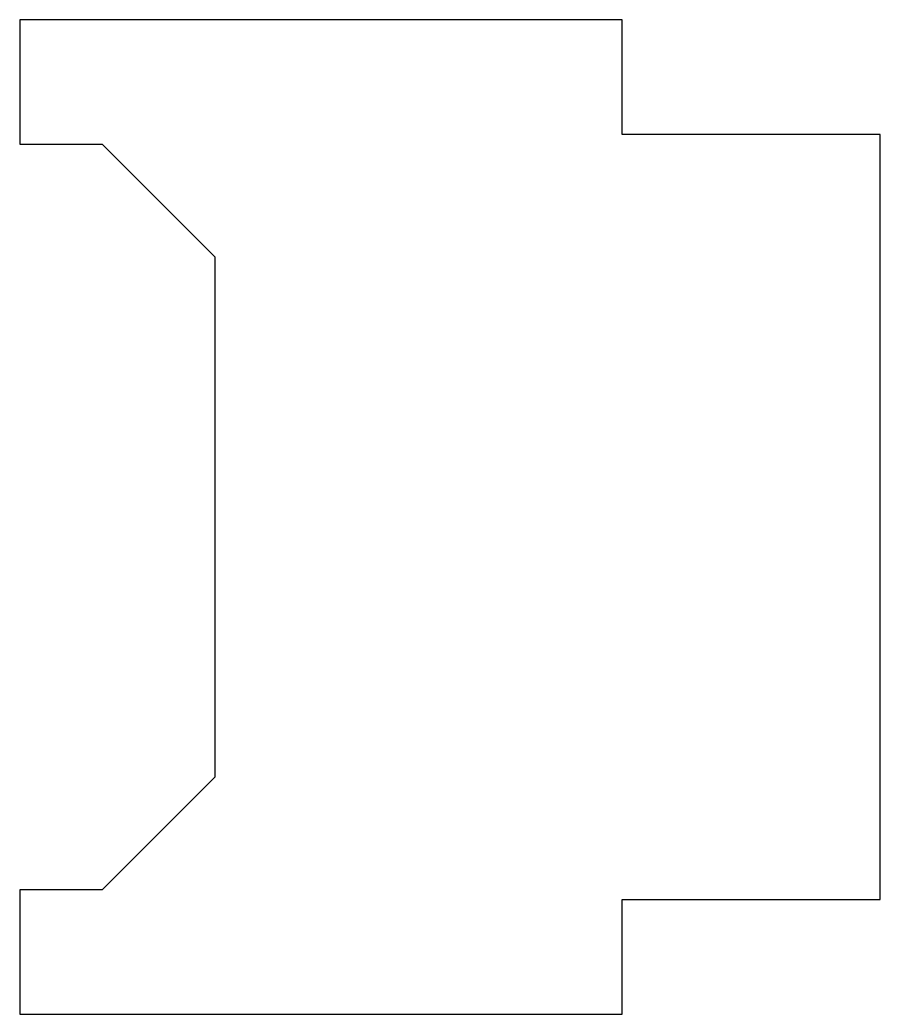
# Model space of a CAD drawing. Header units: metres. Extents: x 200 to 650, y -260 to 260.
import ezdxf

# ---------------------------------------------------------------- set-up
doc = ezdxf.new("R2010")
doc.units = ezdxf.units.M

msp = doc.modelspace()

# ---------------------------------------------------------------- linework, layer by layer
for p, q in [((515, 260), (200, 260)), ((200, 260), (200, 195)), ((515, 200), (515, 260)), ((650, 200), (515, 200)), ((650, -200), (650, 200)), ((200, 195), (243.076, 195)), ((243.076, 195), (302, 136.076)), ((302, 136.076), (302, -136.076)), ((302, -136.076), (243.076, -195)), ((243.076, -195), (200, -195)), ((200, -195), (200, -260)), ((515, -200), (650, -200)), ((515, -260), (515, -200)), ((200, -260), (515, -260))]:
    msp.add_line(p, q)

doc.saveas('drawing.dxf')
